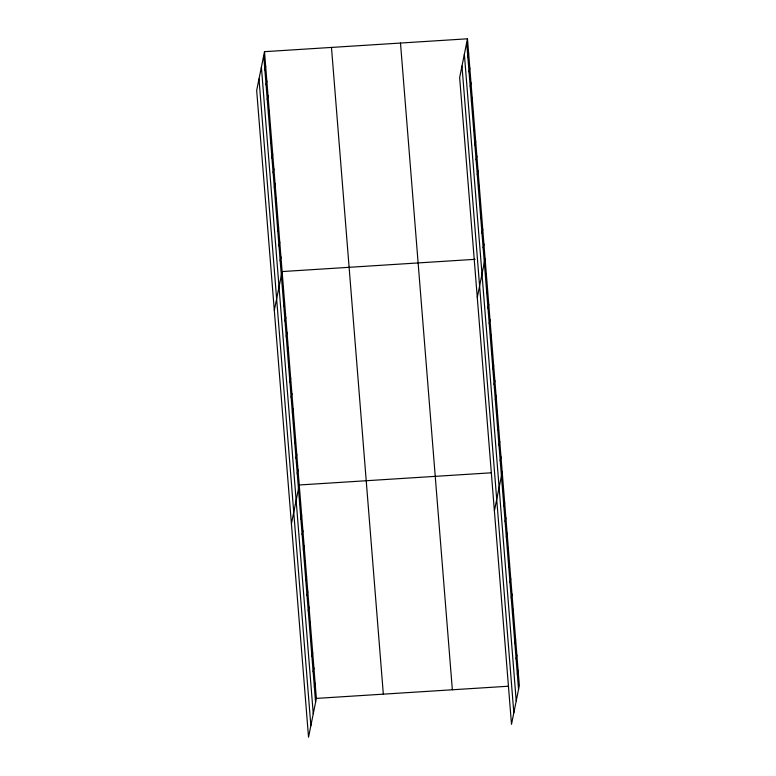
<?xml version="1.0" encoding="UTF-8"?>
<svg xmlns="http://www.w3.org/2000/svg" width="776" height="776" viewBox="0 0 776 776"><rect width="100%" height="100%" fill="white"/><g stroke="black" fill="none" stroke-linecap="round" stroke-linejoin="round"><path stroke-width="1.16" d="M264.5 51.672L256.672 90.472L308.528 737.2L316.356 698.4L264.5 51.672L467.472 38.8L519.328 685.528L511.5 724.328L459.644 77.6L467.472 38.8M264.888 70.209L265.673 66.329M266.071 84.865L266.847 80.995M267.245 99.522L268.021 95.652M268.418 114.179L269.194 110.308M269.592 128.845L270.378 124.965M270.766 143.502L271.551 139.631M271.94 158.159L272.725 154.288M273.123 172.815L273.899 168.945M274.297 187.482L275.073 183.602M275.47 202.138L276.256 198.268M276.644 216.795L277.43 212.925M277.818 231.452L278.603 227.581M279.001 246.118L279.777 242.238M280.175 260.775L280.951 256.905M274.306 310.361L282.125 271.561L475.058 259.32M282.571 290.68L283.347 286.8M283.793 305.919L284.569 302.048M285.015 321.167L285.791 317.297M286.237 336.406L287.013 332.535M287.459 351.654L288.235 347.784M288.682 366.902L289.458 363.022M289.904 382.141L290.68 378.271M291.126 397.39L291.902 393.51M292.348 412.628L293.124 408.758M293.57 427.877L294.346 424.006M294.793 443.115L295.578 439.245M296.015 458.364L296.801 454.493M297.237 473.612L298.023 469.732M291.417 523.781L299.245 484.981L491.053 472.817M299.681 504.099L300.467 500.219M300.904 519.338L301.689 515.468M302.126 534.586L302.912 530.716M303.348 549.825L304.134 545.955M304.57 565.073L305.356 561.203M305.793 580.322L306.578 576.442M307.015 595.561L307.8 591.69M308.237 610.809L309.023 606.929M309.459 626.048L310.245 622.177M310.681 641.296L311.467 637.426M311.904 656.535L312.689 652.664M313.126 671.783L313.911 667.913M314.348 687.032L315.134 683.152M467.87 57.337L468.646 53.457M469.043 71.993L469.82 68.113M470.217 86.65L470.993 82.78M471.391 101.307L472.177 97.436M472.565 115.973L473.35 112.093M473.738 130.63L474.524 126.75M474.922 145.287L475.698 141.416M476.095 159.943L476.871 156.073M477.269 174.61L478.045 170.73M478.443 189.266L479.228 185.386M479.616 203.923L480.402 200.053M480.79 218.58L481.576 214.709M481.974 233.246L482.75 229.366M483.147 247.903L483.923 244.023M477.279 297.489L485.097 258.689M485.543 277.808L486.329 273.928M486.765 293.047L487.551 289.176M487.988 308.295L488.773 304.415M489.21 323.534L489.995 319.663M490.432 338.782L491.218 334.912M491.654 354.021L492.44 350.151M492.876 369.269L493.662 365.399M494.099 384.518L494.884 380.638M495.321 399.756L496.106 395.886M496.543 415.005L497.329 411.125M497.765 430.243L498.551 426.373M498.987 445.492L499.773 441.622M500.21 460.731L500.995 456.86M494.39 510.909L502.217 472.109M502.654 491.227L503.44 487.347M503.876 506.466L504.662 502.596M505.098 521.715L505.884 517.835M506.321 536.953L507.106 533.083M507.543 552.202L508.328 548.331M508.765 567.44L509.551 563.57M509.987 582.689L510.773 578.818M511.209 597.937L511.995 594.057M512.432 613.176L513.217 609.305M513.654 628.424L514.439 624.544M514.876 643.663L515.662 639.793M516.098 658.911L516.884 655.041M517.32 674.15L518.106 670.28M316.356 698.4L508.164 686.236M466.686 42.67L518.543 689.398M464.368 54.204L516.224 700.922M461.972 66.076L513.828 712.804M400.494 43.049L452.35 689.777M331.478 47.423L383.334 694.151M263.714 55.542L315.57 702.27M261.396 67.076L313.252 713.794M259 78.948L310.856 725.676"/></g></svg>
